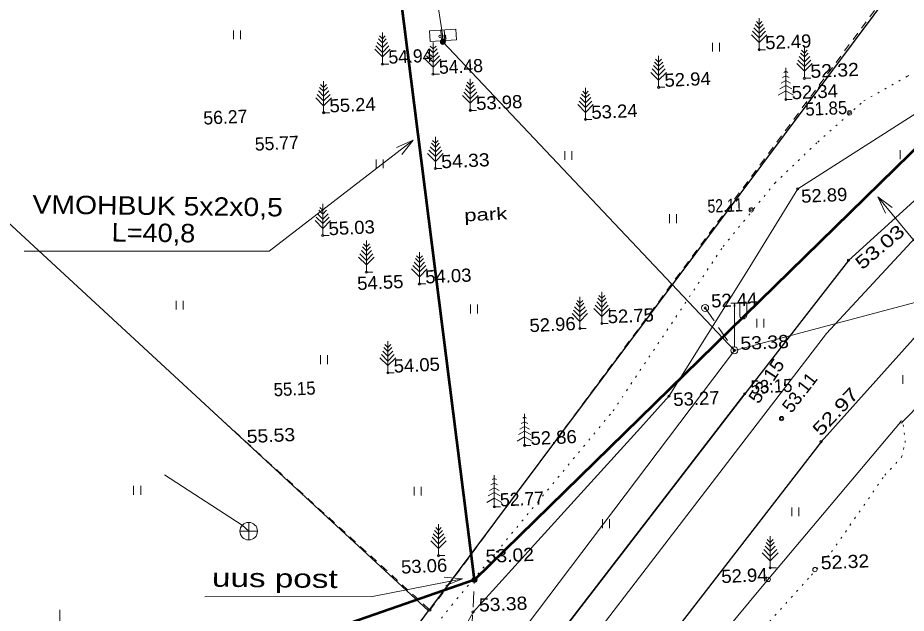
# Model space of a CAD drawing. Extents: x 641063 to 641519, y 6456540 to 6457208.
# Drawn here: x 641166.5 to 641217.1, y 6456664 to 6456698 of the extents above; entities that cross this region are included whole.
import ezdxf

# ---------------------------------------------------------------- set-up
doc = ezdxf.new("R2010")
doc.units = 0
doc.header["$LTSCALE"] = 0.3
for name, pattern in [('DOTTED', [1.5, 0.3, -1.2]), ('LONG_DASHED', [7.5, 6, -1.5]), ('MEDIUM_DASHED', [4.5, 3, -1.5]), ('SHORT_DASHED', [2.7, 1.5, -1.2])]:
    doc.linetypes.add(name, pattern=pattern)
for name, color, linetype, lineweight in [('10', 7, 'Continuous', 13), ('11', 7, 'Continuous', 13), ('13', 7, 'Continuous', 13), ('14', 7, 'Continuous', 13), ('16', 7, 'Continuous', 13), ('20', 7, 'Continuous', 13), ('26', 7, 'Continuous', 13), ('28', 7, 'SHORT_DASHED', 13), ('30', 7, 'Continuous', 25), ('40', 7, 'Continuous', 25), ('41', 7, 'Continuous', 13), ('42', 7, 'Continuous', 13), ('44', 7, 'Continuous', 13), ('59', 7, 'Continuous', 13), ('61', 7, 'Continuous', 13), ('62', 7, 'Continuous', 13)]:
    doc.layers.add(name, color=color, linetype=linetype, lineweight=lineweight)

msp = doc.modelspace()

# ---------------------------------------------------------------- hatches: boundary and pattern name
at = {"layer": '26'}
for points in [[(641190.855, 6456696.62, 1), (641190.565, 6456696.62, 1)], [(641192.655, 6456665.94, 1), (641192.365, 6456665.94, 1)]]:
    msp.add_hatch(color=256, dxfattribs=at).paths.add_polyline_path(points)

# ---------------------------------------------------------------- linework, layer by layer
at = {"layer": '10'}
for q in [(641179.64, 6456669.22), (641179.14, 6456668.72), (641180.14, 6456668.72), (641179.64, 6456668.22)]:
    msp.add_line((641179.64, 6456668.72), q, dxfattribs=at)
msp.add_circle((641179.64, 6456668.72), 0.5, dxfattribs=at)
at = {"layer": '11'}
for points in [[(641430.74, 6456708.88), (641425.62, 6456708.61), (641407.84, 6456711.88), (641401.98, 6456713.05), (641383.52, 6456717.54), (641366.74, 6456721.76), (641329.2, 6456714.51), (641309.57, 6456710.68), (641294.84, 6456707.66), (641275.31, 6456703.84), (641256.8, 6456699.92), (641248.6, 6456698.34), (641235.29, 6456695.03), (641225.53, 6456691.61), (641219.84, 6456687.82), (641212.57, 6456679.99), (641190.38, 6456651.06), (641173.42, 6456629.08), (641156.36, 6456607.31), (641144.54, 6456592.49)], [(641179.64, 6456668.72), (641179.27, 6456669.06), (641174.83, 6456671.94)]]:
    msp.add_lwpolyline(points, dxfattribs=at)
at = {"layer": '13'}
for p, q in [((641190.63, 6456696.68), (641190.59, 6456697.28)), ((641190.83, 6456696.7), (641190.79, 6456697.3))]:
    msp.add_line(p, q, dxfattribs=at)
msp.add_lwpolyline([(641191.48, 6456696.74), (641189.98, 6456696.64), (641189.94, 6456697.24), (641191.44, 6456697.34)], close=True, dxfattribs=at)
at = {"layer": '14'}
for q in [(641190.71, 6456696.62), (641235.12, 6456686.42)]:
    msp.add_line((641207.33, 6456679.03), q, dxfattribs=at)
for points in [[(641190.71, 6456696.57), (641190.68, 6456697.02), (641190.65, 6456697.29), (641189.76, 6456703.03)], [(641207.33, 6456679.03), (641177.41, 6456639.42), (641147.33, 6456600.34), (641142.1, 6456593.55)]]:
    msp.add_lwpolyline(points, dxfattribs=at)
at = {"layer": '16', "lineweight": 53}
msp.add_line((641192.51, 6456665.94), (641187.39, 6456706.4), dxfattribs=at)
msp.add_lwpolyline([(641422.04, 6456750.12), (641393, 6456737.35), (641367.18, 6456725.93), (641327.06, 6456717.04), (641286.25, 6456708.78), (641229.33, 6456701.96), (641192.51, 6456665.94), (641141.33, 6456648.16), (641118.76, 6456634.57)], dxfattribs=at)
at = {"layer": '20'}
for p, q in [((641207.13, 6456681.73), (641208.23, 6456681.73)), ((641207.33, 6456681.73), (641207.33, 6456679.23)), ((641207.63, 6456681.73), (641207.63, 6456681.03)), ((641208.03, 6456681.73), (641208.03, 6456681.03))]:
    msp.add_line(p, q, dxfattribs=at)
msp.add_circle((641207.33, 6456679.03), 0.2, dxfattribs=at)
msp.add_arc((641207.83, 6456681.03), 0.2, 179.9393, 0.0607, dxfattribs=at)
at = {"layer": '26', "linetype": 'MEDIUM_DASHED'}
for p, q in [((641205.66, 6456681.45), (641207.33, 6456679.03)), ((641192.36, 6456663.04), (641192.51, 6456665.94))]:
    msp.add_line(p, q, dxfattribs=at)
at = {"layer": '26'}
for centre, radius in [((641190.71, 6456696.62), 0.145), ((641205.66, 6456681.45), 0.2), ((641192.51, 6456665.94), 0.145)]:
    msp.add_circle(centre, radius, dxfattribs=at)
at = {"layer": '28'}
msp.add_lwpolyline([(641177.63, 6456675.51), (641189.97, 6456664.22), (641220.14, 6456704.91)], dxfattribs=at)
at = {"layer": '30'}
for points in [[(641227.39, 6456694.46), (641221.28, 6456690.92), (641213.83, 6456684.16), (641207.92, 6456676.55)], [(641225.87, 6456686.42), (641217.52, 6456679.67), (641212.27, 6456673.82), (641198.51, 6456656.02), (641181.79, 6456634.73), (641171.1, 6456619.8)]]:
    msp.add_lwpolyline(points, dxfattribs=at)
at = {"layer": '30', "lineweight": 35}
msp.add_lwpolyline([(641207.92, 6456676.55), (641194.88, 6456659.61), (641178.37, 6456638.1), (641173.55, 6456631.92), (641172.55, 6456630.98), (641171.19, 6456629.98), (641169.25, 6456629.06), (641167.46, 6456628.43), (641164.7, 6456628.05), (641162.14, 6456628.25), (641158.37, 6456629.38), (641151.78, 6456633.09)], dxfattribs=at)
at = {"layer": '40'}
for points in [[(641189.88, 6456664.18), (641139.38, 6456710.86), (641110.22, 6456687.75), (641063.19, 6456739.44), (641090.17, 6456794.7), (641093.23, 6456795.64), (641171.53, 6456775.1), (641198.04, 6456786.73), (641201.18, 6456786.03), (641238.09, 6456728.7)], [(641110.22, 6456687.75), (641123.84, 6456670.79), (641164.12, 6456629.12), (641189.88, 6456664.18), (641139.38, 6456710.86)]]:
    msp.add_lwpolyline(points, close=True, dxfattribs=at)
at = {"layer": '41'}
for p, q in [((641178.78, 6456696.77), (641178.78, 6456697.27)), ((641179.18, 6456696.77), (641179.18, 6456697.27)), ((641206.08, 6456696.07), (641206.08, 6456696.57)), ((641206.48, 6456696.07), (641206.48, 6456696.57)), ((641216.78, 6456689.94), (641216.78, 6456690.44)), ((641186.9, 6456689.41), (641186.9, 6456689.91)), ((641187.3, 6456689.41), (641187.3, 6456689.91)), ((641197.67, 6456689.89), (641197.67, 6456690.39)), ((641198.07, 6456689.89), (641198.07, 6456690.39)), ((641203.62, 6456686.29), (641203.62, 6456686.79)), ((641204.02, 6456686.29), (641204.02, 6456686.79)), ((641175.5, 6456681.36), (641175.5, 6456681.86)), ((641175.9, 6456681.36), (641175.9, 6456681.86)), ((641192.28, 6456681.14), (641192.28, 6456681.64)), ((641192.68, 6456681.14), (641192.68, 6456681.64)), ((641208.61, 6456680.33), (641208.61, 6456680.83)), ((641209.01, 6456680.33), (641209.01, 6456680.83)), ((641183.73, 6456678.25), (641183.73, 6456678.75)), ((641184.13, 6456678.25), (641184.13, 6456678.75)), ((641216.93, 6456677.12), (641216.93, 6456677.62)), ((641173.08, 6456670.8), (641173.08, 6456671.3)), ((641173.48, 6456670.8), (641173.48, 6456671.3)), ((641189.08, 6456670.75), (641189.08, 6456671.25)), ((641189.48, 6456670.75), (641189.48, 6456671.25)), ((641210.61, 6456669.57), (641210.61, 6456670.07)), ((641211.01, 6456669.57), (641211.01, 6456670.07)), ((641199.8, 6456668.9), (641199.8, 6456669.4)), ((641200.2, 6456668.9), (641200.2, 6456669.4))]:
    msp.add_line(p, q, dxfattribs=at)
at = {"layer": '41', "linetype": 'LONG_DASHED'}
msp.add_lwpolyline([(641216.87, 6456674.91), (641219.33, 6456677.43), (641221.94, 6456679.58), (641225.59, 6456682.67), (641228.16, 6456684.72), (641230.87, 6456686.36), (641233.68, 6456688.27), (641235.45, 6456689.44), (641236.57, 6456690.05), (641240.6, 6456691.22), (641246.38, 6456692.95), (641251.29, 6456693.51), (641256.18, 6456694.47), (641268.24, 6456696.92), (641280.6, 6456698.85)], dxfattribs=at)
at = {"layer": '42', "linetype": 'DOTTED'}
for points in [[(641178.57, 6456645.23), (641182.39, 6456651.58), (641186.38, 6456658.52), (641188.91, 6456661.6), (641191.21, 6456664.51), (641193.75, 6456667.52), (641200.41, 6456675.58), (641206.69, 6456684.96), (641209.64, 6456688.57), (641212.08, 6456690.91), (641214.7, 6456693.25), (641217.19, 6456694.66), (641219.54, 6456695.88), (641222.07, 6456696.67), (641223.57, 6456696.81), (641224.23, 6456696.72)], [(641179.64, 6456627.6), (641181.63, 6456629.45), (641183.34, 6456631.14), (641184.89, 6456632.77), (641185.33, 6456633.19), (641189.22, 6456638.4), (641194.44, 6456645.36), (641199.78, 6456652.56), (641201.31, 6456654.3), (641205.62, 6456659.24), (641209.02, 6456663.24), (641211.72, 6456666.21), (641212.87, 6456667.54), (641215.9, 6456671.91), (641216.86, 6456672.94), (641217.07, 6456673.78), (641216.94, 6456674.9)]]:
    msp.add_lwpolyline(points, dxfattribs=at)
at = {"layer": '42'}
for points in [[(641178.58, 6456645.24), (641187.74, 6456654.73), (641187.88, 6456654.87), (641188.8, 6456656.38), (641191.02, 6456661.43), (641191.21, 6456661.9), (641192.44, 6456664.11), (641195.74, 6456667.75), (641201.98, 6456674.61), (641203.61, 6456676.43), (641208.05, 6456683.55), (641210.94, 6456688.24), (641224.24, 6456696.73)], [(641216.79, 6456674.94), (641208.91, 6456665.57), (641203.27, 6456658.77), (641199.05, 6456653.62), (641195.87, 6456649.41), (641191.5, 6456643.53), (641186.05, 6456636.2), (641182.11, 6456630.87), (641179.79, 6456627.79)]]:
    msp.add_lwpolyline(points, dxfattribs=at)
at = {"layer": '44'}
for p, q in [((641208.74, 6456697.38), (641208.52, 6456697.61)), ((641208.74, 6456697.61), (641208.58, 6456697.78)), ((641208.74, 6456697.61), (641208.9, 6456697.78)), ((641208.74, 6456697.38), (641208.96, 6456697.61)), ((641208.74, 6456696.58), (641208.3, 6456697.02)), ((641208.74, 6456696.84), (641208.37, 6456697.22)), ((641208.74, 6456697.12), (641208.44, 6456697.41)), ((641208.74, 6456697.12), (641209.04, 6456697.41)), ((641208.74, 6456696.84), (641209.11, 6456697.22)), ((641208.74, 6456696.58), (641209.18, 6456697.02)), ((641187.26, 6456696.3), (641186.96, 6456696.59)), ((641187.26, 6456696.56), (641187.04, 6456696.79)), ((641187.26, 6456696.79), (641187.1, 6456696.96)), ((641187.26, 6456696.79), (641187.42, 6456696.96)), ((641187.26, 6456696.56), (641187.48, 6456696.79)), ((641187.26, 6456696.3), (641187.56, 6456696.59)), ((641187.26, 6456695.76), (641186.82, 6456696.2)), ((641187.26, 6456696.02), (641186.89, 6456696.4)), ((641187.26, 6456696.02), (641187.63, 6456696.4)), ((641187.26, 6456695.76), (641187.7, 6456696.2)), ((641190.15, 6456695.72), (641189.86, 6456696.02)), ((641190.15, 6456696), (641189.92, 6456696.22)), ((641190.15, 6456696.22), (641189.98, 6456696.38)), ((641190.15, 6456696.22), (641190.32, 6456696.38)), ((641190.15, 6456696), (641190.38, 6456696.22)), ((641190.15, 6456695.72), (641190.44, 6456696.02)), ((641211.32, 6456695.76), (641211.1, 6456695.98)), ((641211.32, 6456695.98), (641211.16, 6456696.14)), ((641211.32, 6456695.98), (641211.48, 6456696.14)), ((641211.32, 6456695.76), (641211.54, 6456695.98)), ((641190.15, 6456695.18), (641189.7, 6456695.63)), ((641190.15, 6456695.46), (641189.78, 6456695.82)), ((641190.15, 6456695.46), (641190.52, 6456695.82)), ((641190.15, 6456695.18), (641190.6, 6456695.63)), ((641203.01, 6456695.24), (641202.78, 6456695.47)), ((641203.01, 6456695.47), (641202.84, 6456695.64)), ((641203.01, 6456695.47), (641203.18, 6456695.64)), ((641203.01, 6456695.24), (641203.24, 6456695.47)), ((641211.32, 6456695.22), (641210.95, 6456695.58)), ((641211.32, 6456695.48), (641211.02, 6456695.78)), ((641211.32, 6456695.48), (641211.62, 6456695.78)), ((641211.32, 6456695.22), (641211.69, 6456695.58)), ((641203.01, 6456694.7), (641202.64, 6456695.08)), ((641203.01, 6456694.98), (641202.72, 6456695.27)), ((641203.01, 6456694.98), (641203.3, 6456695.27)), ((641203.01, 6456694.7), (641203.38, 6456695.08)), ((641211.32, 6456694.94), (641210.88, 6456695.39)), ((641211.32, 6456694.94), (641211.76, 6456695.39)), ((641203.01, 6456694.44), (641202.56, 6456694.88)), ((641203.01, 6456694.44), (641203.46, 6456694.88)), ((641210.26, 6456694.68), (641210.07, 6456694.58)), ((641210.26, 6456694.95), (641210.14, 6456694.88)), ((641210.26, 6456694.95), (641210.38, 6456694.88)), ((641210.26, 6456694.68), (641210.45, 6456694.58)), ((641183.91, 6456693.8), (641183.68, 6456694.02)), ((641183.91, 6456694.02), (641183.74, 6456694.18)), ((641183.91, 6456694.02), (641184.08, 6456694.18)), ((641183.91, 6456693.8), (641184.14, 6456694.02)), ((641192.27, 6456693.66), (641191.98, 6456693.95)), ((641192.27, 6456693.92), (641192.04, 6456694.15)), ((641192.27, 6456694.15), (641192.1, 6456694.32)), ((641192.27, 6456694.15), (641192.44, 6456694.32)), ((641192.27, 6456693.92), (641192.5, 6456694.15)), ((641192.27, 6456693.66), (641192.56, 6456693.95)), ((641210.26, 6456694.14), (641209.92, 6456693.95)), ((641210.26, 6456694.41), (641209.99, 6456694.26)), ((641210.26, 6456694.41), (641210.53, 6456694.26)), ((641210.26, 6456694.14), (641210.6, 6456693.95)), ((641183.91, 6456693.26), (641183.54, 6456693.62)), ((641183.91, 6456693.52), (641183.62, 6456693.82)), ((641183.91, 6456693.52), (641184.2, 6456693.82)), ((641183.91, 6456693.26), (641184.28, 6456693.62)), ((641192.27, 6456693.12), (641191.82, 6456693.56)), ((641192.27, 6456693.38), (641191.9, 6456693.76)), ((641192.27, 6456693.38), (641192.64, 6456693.76)), ((641192.27, 6456693.12), (641192.72, 6456693.56)), ((641198.84, 6456693.14), (641198.54, 6456693.44)), ((641198.84, 6456693.42), (641198.62, 6456693.64)), ((641198.84, 6456693.64), (641198.68, 6456693.8)), ((641198.84, 6456693.64), (641199, 6456693.8)), ((641198.84, 6456693.42), (641199.06, 6456693.64)), ((641198.84, 6456693.14), (641199.14, 6456693.44)), ((641210.26, 6456693.82), (641209.83, 6456693.58)), ((641210.26, 6456693.82), (641210.69, 6456693.58)), ((641183.91, 6456692.98), (641183.46, 6456693.43)), ((641183.91, 6456692.98), (641184.36, 6456693.43)), ((641198.84, 6456692.6), (641198.4, 6456693.05)), ((641198.84, 6456692.88), (641198.47, 6456693.24)), ((641198.84, 6456692.88), (641199.21, 6456693.24)), ((641198.84, 6456692.6), (641199.28, 6456693.05)), ((641190.28, 6456690.84), (641190.12, 6456691)), ((641190.28, 6456690.84), (641190.44, 6456691)), ((641190.28, 6456690.08), (641189.91, 6456690.44)), ((641190.28, 6456690.34), (641189.98, 6456690.64)), ((641190.28, 6456690.62), (641190.06, 6456690.84)), ((641190.28, 6456690.62), (641190.5, 6456690.84)), ((641190.28, 6456690.34), (641190.58, 6456690.64)), ((641190.28, 6456690.08), (641190.65, 6456690.44)), ((641190.28, 6456689.8), (641189.84, 6456690.25)), ((641190.28, 6456689.8), (641190.72, 6456690.25)), ((641183.86, 6456686.8), (641183.64, 6456687.02)), ((641183.86, 6456687.02), (641183.7, 6456687.18)), ((641183.86, 6456687.02), (641184.02, 6456687.18)), ((641183.86, 6456686.8), (641184.08, 6456687.02)), ((641183.86, 6456685.98), (641183.42, 6456686.43)), ((641183.86, 6456686.26), (641183.49, 6456686.62)), ((641183.86, 6456686.52), (641183.56, 6456686.82)), ((641183.86, 6456686.52), (641184.16, 6456686.82)), ((641183.86, 6456686.26), (641184.23, 6456686.62)), ((641183.86, 6456685.98), (641184.3, 6456686.43)), ((641186.35, 6456684.7), (641186.12, 6456684.93)), ((641186.35, 6456684.93), (641186.18, 6456685.1)), ((641186.35, 6456684.93), (641186.52, 6456685.1)), ((641186.35, 6456684.7), (641186.58, 6456684.93)), ((641186.35, 6456683.9), (641185.9, 6456684.34)), ((641186.35, 6456684.16), (641185.98, 6456684.54)), ((641186.35, 6456684.44), (641186.06, 6456684.73)), ((641186.35, 6456684.44), (641186.64, 6456684.73)), ((641186.35, 6456684.16), (641186.72, 6456684.54)), ((641186.35, 6456683.9), (641186.8, 6456684.34)), ((641189.37, 6456684.26), (641189.2, 6456684.42)), ((641189.37, 6456684.26), (641189.54, 6456684.42)), ((641189.37, 6456683.5), (641189, 6456683.86)), ((641189.37, 6456683.76), (641189.08, 6456684.06)), ((641189.37, 6456684.04), (641189.14, 6456684.26)), ((641189.37, 6456684.04), (641189.6, 6456684.26)), ((641189.37, 6456683.76), (641189.66, 6456684.06)), ((641189.37, 6456683.5), (641189.74, 6456683.86)), ((641189.37, 6456683.22), (641188.92, 6456683.67)), ((641189.37, 6456683.22), (641189.82, 6456683.67)), ((641198.52, 6456681.72), (641198.36, 6456681.88)), ((641198.52, 6456681.72), (641198.68, 6456681.88)), ((641199.77, 6456681.5), (641199.48, 6456681.8)), ((641199.77, 6456681.78), (641199.54, 6456682)), ((641199.77, 6456682), (641199.6, 6456682.16)), ((641199.77, 6456682), (641199.94, 6456682.16)), ((641199.77, 6456681.78), (641200, 6456682)), ((641199.77, 6456681.5), (641200.06, 6456681.8)), ((641198.52, 6456680.96), (641198.15, 6456681.32)), ((641198.52, 6456681.22), (641198.22, 6456681.52)), ((641198.52, 6456681.5), (641198.3, 6456681.72)), ((641198.52, 6456681.5), (641198.74, 6456681.72)), ((641198.52, 6456681.22), (641198.82, 6456681.52)), ((641198.52, 6456680.96), (641198.89, 6456681.32)), ((641199.77, 6456680.96), (641199.32, 6456681.41)), ((641199.77, 6456681.24), (641199.4, 6456681.6)), ((641199.77, 6456681.24), (641200.14, 6456681.6)), ((641199.77, 6456680.96), (641200.22, 6456681.41)), ((641198.52, 6456680.68), (641198.08, 6456681.13)), ((641198.52, 6456680.68), (641198.96, 6456681.13)), ((641187.57, 6456679.19), (641187.4, 6456679.36)), ((641187.57, 6456679.19), (641187.74, 6456679.36)), ((641187.57, 6456678.42), (641187.2, 6456678.8)), ((641187.57, 6456678.7), (641187.28, 6456678.99)), ((641187.57, 6456678.96), (641187.34, 6456679.19)), ((641187.57, 6456678.96), (641187.8, 6456679.19)), ((641187.57, 6456678.7), (641187.86, 6456678.99)), ((641187.57, 6456678.42), (641187.94, 6456678.8)), ((641187.57, 6456678.16), (641187.12, 6456678.6)), ((641187.57, 6456678.16), (641188.02, 6456678.6)), ((641195.37, 6456675.23), (641195.26, 6456675.16)), ((641195.37, 6456675.23), (641195.48, 6456675.16)), ((641195.37, 6456674.96), (641195.18, 6456674.86)), ((641195.37, 6456674.96), (641195.56, 6456674.86)), ((641195.37, 6456674.42), (641195.02, 6456674.23)), ((641195.37, 6456674.69), (641195.1, 6456674.54)), ((641195.37, 6456674.69), (641195.64, 6456674.54)), ((641195.37, 6456674.42), (641195.72, 6456674.23)), ((641195.37, 6456674.1), (641194.94, 6456673.86)), ((641195.37, 6456674.1), (641195.8, 6456673.86)), ((641193.64, 6456671.73), (641193.52, 6456671.66)), ((641193.64, 6456671.73), (641193.76, 6456671.66)), ((641193.64, 6456671.19), (641193.37, 6456671.04)), ((641193.64, 6456671.46), (641193.45, 6456671.36)), ((641193.64, 6456671.46), (641193.83, 6456671.36)), ((641193.64, 6456671.19), (641193.91, 6456671.04)), ((641193.64, 6456670.92), (641193.3, 6456670.73)), ((641193.64, 6456670.92), (641193.98, 6456670.73)), ((641193.64, 6456670.6), (641193.21, 6456670.36)), ((641193.64, 6456670.6), (641194.07, 6456670.36)), ((641190.46, 6456668.54), (641190.24, 6456668.77)), ((641190.46, 6456668.77), (641190.3, 6456668.94)), ((641190.46, 6456668.77), (641190.62, 6456668.94)), ((641190.46, 6456668.54), (641190.68, 6456668.77)), ((641190.46, 6456667.74), (641190.02, 6456668.18)), ((641190.46, 6456668), (641190.09, 6456668.38)), ((641190.46, 6456668.28), (641190.16, 6456668.57)), ((641190.46, 6456668.28), (641190.76, 6456668.57)), ((641190.46, 6456668), (641190.83, 6456668.38)), ((641190.46, 6456667.74), (641190.9, 6456668.18)), ((641209.37, 6456668.07), (641209.2, 6456668.24)), ((641209.37, 6456668.07), (641209.54, 6456668.24)), ((641209.37, 6456667.3), (641209, 6456667.68)), ((641209.37, 6456667.58), (641209.08, 6456667.87)), ((641209.37, 6456667.84), (641209.14, 6456668.07)), ((641209.37, 6456667.84), (641209.6, 6456668.07)), ((641209.37, 6456667.58), (641209.66, 6456667.87)), ((641209.37, 6456667.3), (641209.74, 6456667.68)), ((641209.37, 6456667.04), (641208.92, 6456667.48)), ((641209.37, 6456667.04), (641209.82, 6456667.48))]:
    msp.add_line(p, q, dxfattribs=at)
for points in [[(641209.1, 6456696.17), (641208.74, 6456696.17), (641208.74, 6456697.97)], [(641187.62, 6456695.35), (641187.26, 6456695.35), (641187.26, 6456697.15)], [(641190.51, 6456694.78), (641190.15, 6456694.78), (641190.15, 6456696.58)], [(641211.68, 6456694.54), (641211.32, 6456694.54), (641211.32, 6456696.34)], [(641203.37, 6456694.03), (641203.01, 6456694.03), (641203.01, 6456695.83)], [(641210.62, 6456693.33), (641210.26, 6456693.33), (641210.26, 6456695.13)], [(641192.63, 6456692.71), (641192.27, 6456692.71), (641192.27, 6456694.51)], [(641184.27, 6456692.58), (641183.91, 6456692.58), (641183.91, 6456694.38)], [(641199.2, 6456692.2), (641198.84, 6456692.2), (641198.84, 6456694)], [(641190.64, 6456689.4), (641190.28, 6456689.4), (641190.28, 6456691.2)], [(641184.22, 6456685.58), (641183.86, 6456685.58), (641183.86, 6456687.38)], [(641186.71, 6456683.49), (641186.35, 6456683.49), (641186.35, 6456685.29)], [(641189.73, 6456682.82), (641189.37, 6456682.82), (641189.37, 6456684.62)], [(641200.13, 6456680.56), (641199.77, 6456680.56), (641199.77, 6456682.36)], [(641198.88, 6456680.28), (641198.52, 6456680.28), (641198.52, 6456682.08)], [(641187.93, 6456677.75), (641187.57, 6456677.75), (641187.57, 6456679.55)], [(641195.73, 6456673.61), (641195.37, 6456673.61), (641195.37, 6456675.41)], [(641194, 6456670.11), (641193.64, 6456670.11), (641193.64, 6456671.91)], [(641190.82, 6456667.33), (641190.46, 6456667.33), (641190.46, 6456669.13)], [(641209.73, 6456666.63), (641209.37, 6456666.63), (641209.37, 6456668.43)], [(641169.24, 6456662.44), (641168.88, 6456662.44), (641168.88, 6456664.24)]]:
    msp.add_lwpolyline(points, dxfattribs=at)
at = {"layer": '59'}
for centre in [(641213.89, 6456692.57), (641208.29, 6456687.04), (641210.02, 6456675.14), (641211.92, 6456666.53), (641209.26, 6456665.97)]:
    msp.add_circle(centre, 0.125, dxfattribs=at)
at = {"layer": '61'}
for points in [[(641189.01, 6456691.01), (641180.8, 6456684.69), (641166.84, 6456684.69)], [(641188.07, 6456690.6), (641189.01, 6456691.01), (641188.37, 6456690.2)], [(641215.94, 6456686.86), (641215.5, 6456687.79), (641216.33, 6456687.18)], [(641215.5, 6456687.79), (641225.49, 6456675.71), (641240.58, 6456675.71)], [(641190.79, 6456666.1), (641191.82, 6456666.01), (641190.87, 6456665.62)], [(641191.82, 6456666.01), (641186.69, 6456664.99), (641177.14, 6456664.98)]]:
    msp.add_lwpolyline(points, dxfattribs=at)
at = {"layer": '62'}
for centre in [(641190.54, 6456696.93), (641190.82, 6456696.95), (641190.71, 6456696.62), (641190.83, 6456696.82), (641208.74, 6456696.17), (641187.26, 6456695.35), (641190.15, 6456694.78), (641211.32, 6456694.54), (641203.01, 6456694.03), (641210.26, 6456693.33), (641183.91, 6456692.58), (641192.27, 6456692.71), (641213.89, 6456692.57), (641198.84, 6456692.2), (641190.28, 6456689.4), (641210.94, 6456688.24), (641208.29, 6456687.04), (641183.86, 6456685.58), (641213.83, 6456684.16), (641186.35, 6456683.49), (641189.37, 6456682.82), (641205.66, 6456681.45), (641198.52, 6456680.28), (641199.77, 6456680.56), (641207.33, 6456679.03), (641187.57, 6456677.75), (641203.6, 6456676.42), (641207.92, 6456676.55), (641210.02, 6456675.14), (641216.84, 6456674.95), (641212.27, 6456673.82), (641195.37, 6456673.61), (641193.64, 6456670.11), (641190.46, 6456667.33), (641209.37, 6456666.63), (641192.51, 6456665.94), (641189.97, 6456664.22), (641192.43, 6456664.11)]:
    msp.add_circle(centre, 0.0625, dxfattribs=at)

# ---------------------------------------------------------------- texts
at = {"layer": '59'}
for s, rotation, width, p in [('52.49', 2.563, 1.05, (641209.1, 6456696.19)), ('52.32', 2.563, 1.1, (641211.68, 6456694.56)), ('52.94', 2.563, 1.05, (641203.36, 6456694.05)), ('52.34', 2.563, 1.05, (641210.61, 6456693.34)), ('55.24', 2.563, 1.05, (641184.26, 6456692.59)), ('53.98', 2.563, 1.05, (641192.62, 6456692.73)), ('53.24', 2.563, 1.05, (641199.19, 6456692.22)), ('51.85', 2.563, 0.95, (641211.39, 6456692.4)), ('54.33', 2.563, 1.1, (641190.63, 6456689.41)), ('52.89', 2.563, 1.05, (641211.15, 6456687.44)), ('52.11', 2.563, 0.8, (641205.81, 6456686.87)), ('55.03', 2.563, 1.05, (641184.21, 6456685.59)), ('53.03', 40.039, 1.3, (641214.61, 6456683.59)), ('54.55', 2.563, 1.05, (641185.84, 6456682.47)), ('54.03', 2.563, 1.05, (641189.72, 6456682.84)), ('52.44', 2.563, 1.05, (641206.02, 6456681.47)), ('52.75', 2.563, 1.05, (641200.12, 6456680.57)), ('52.96', 2.563, 1.05, (641195.66, 6456680.07)), ('53.38', 2.563, 1.1, (641207.69, 6456679.05)), ('54.05', 2.563, 1.05, (641187.92, 6456677.76)), ('53.15', 56.444, 1.1, (641208.7, 6456675.93)), ('55.15', 2.563, 0.95, (641181.08, 6456676.41)), ('53.15', 2.563, 0.95, (641208.27, 6456676.56)), ('52.97', 46.923, 1.3, (641212.25, 6456674.09)), ('53.27', 2.563, 1.05, (641203.86, 6456675.85)), ('55.53', 2.563, 1.1, (641179.54, 6456673.74)), ('52.86', 2.563, 1.05, (641195.72, 6456673.63)), ('53.02', 2.563, 1.1, (641193.16, 6456666.91)), ('53.06', 2.563, 1.05, (641188.34, 6456666.3)), ('52.32', 2.563, 1.1, (641212.27, 6456666.54)), ('52.94', 2.563, 1.05, (641206.6, 6456665.76)), ('53.38', 2.563, 1.1, (641192.78, 6456664.13))]:
    msp.add_text(s, height=0.75, rotation=rotation, dxfattribs=dict(at, width=width)).set_placement(p)
for s, rotation, p in [('54.94', 2.563, (641187.62, 6456695.37)), ('54.48', 2.563, (641190.5, 6456694.79)), ('56.27', 2.563, (641177.07, 6456691.9)), ('55.77', 2.563, (641180, 6456690.41)), ('53.11', 52.327, (641210.58, 6456675.41)), ('52.77', 2.563, (641193.98, 6456670.13))]:
    msp.add_text(s, height=0.75, rotation=rotation, dxfattribs=at).set_placement(p)
at = {"layer": '61'}
for s, height, rotation, width, p in [('VMOHBUK 5x2x0,5', 1.05, 359.334, 1.15, (641167.31, 6456686.83)), ('park', 0.7, 2.739, 1.35, (641191.94, 6456686.38)), ('L=40,8', 1.05, 359.334, 1.1, (641171.82, 6456685.24)), ('uus post', 1.05, 359.334, 1.35, (641177.54, 6456665.56))]:
    msp.add_text(s, height=height, rotation=rotation, dxfattribs=dict(at, width=width)).set_placement(p)

doc.saveas('drawing.dxf')
